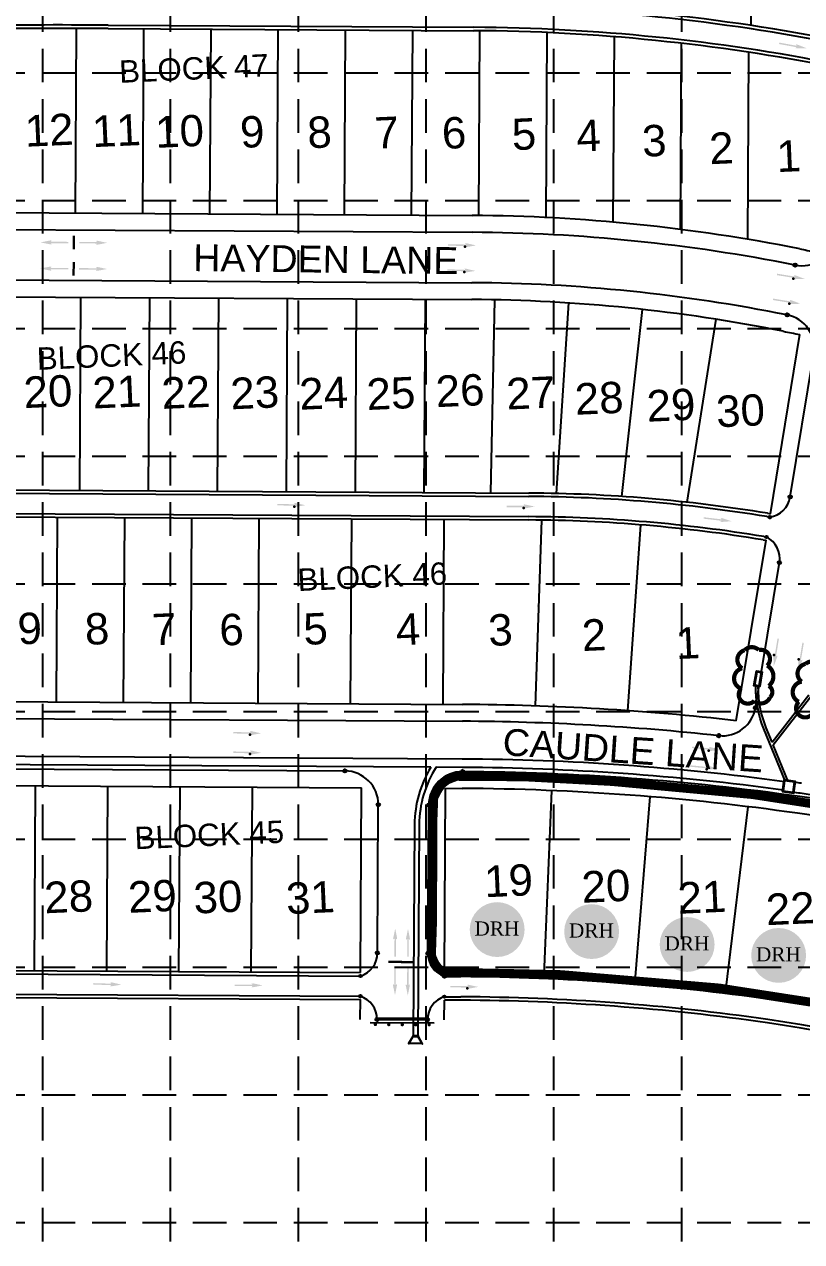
# Model space of a CAD drawing. Header units: feet. Extents: x 6037 to 11520, y 4436 to 7866.
# Drawn here: x 7398 to 7918, y 5796 to 6611 of the extents above; entities that cross this region are included whole.
import ezdxf
from ezdxf.enums import TextEntityAlignment as Align

# ---------------------------------------------------------------- set-up
doc = ezdxf.new("R2010")
doc.units = ezdxf.units.FT
doc.header["$LTSCALE"] = 0.4
doc.header["$MEASUREMENT"] = 0
doc.linetypes.add('DASHED2', pattern=[0.375, 0.25, -0.125])
doc.linetypes.add('HIDDEN', pattern=[0.375, 0.25, -0.125])
for name, color, linetype in [('1 BLOCK NUMBER', 7, 'Continuous'), ('1 DR HORTON LOT', 7, 'Continuous'), ('1 EROSION BLANKET', 84, 'Continuous'), ('1 LOT NUMBER', 7, 'Continuous'), ('1 STREET NAMES', 7, 'Continuous'), ('BASE', 7, 'Continuous'), ('grid', 254, 'HIDDEN'), ('LOTLINE', 7, 'Continuous'), ('PAVING', 7, 'Continuous'), ('ROW', 7, 'Continuous'), ('STORM', 7, 'Continuous'), ('STORM INLET', 7, 'Continuous')]:
    doc.layers.add(name, color=color, linetype=linetype)
doc.styles.add('DRHorton', font='dutcheb.ttf')
doc.styles.get("Standard").update_dxf_attribs({"font": 'ARIAL.TTF'})

# ---------------------------------------------------------------- blocks, each defined once
blk = doc.blocks.new('DRHorton')
h = blk.add_hatch(color=1)
h.paths.add_polyline_path([(78.7, 25.78, 1), (40.43, 25.78, 1)])
h.paths.add_polyline_path([(42.33, 17.91), (76.5, 17.91), (76.5, 34.87), (42.33, 34.87)], flags=24)
at = {"layer": 'BASE', "color": 176, "style": 'DRHorton'}
blk.add_text('DRH', height=9.814, dxfattribs=at).set_placement((59.39, 21.64), align=Align.CENTER)

msp = doc.modelspace()

# ---------------------------------------------------------------- hatches: boundary and pattern name
at = {"layer": 'PAVING'}
h = msp.add_hatch(color=256, dxfattribs=at)
edge = h.paths.add_edge_path()
edge.add_line((7913.82, 6595.54), (7914.52, 6595.99))
edge.add_line((7914.52, 6595.99), (7902.8, 6598.12))
edge.add_line((7902.8, 6598.12), (7902.97, 6599.07))
edge.add_line((7902.97, 6599.07), (7914.69, 6596.94))
edge.add_line((7914.69, 6596.94), (7914.2, 6597.72))
edge.add_line((7914.2, 6597.72), (7914.2, 6597.72))
edge.add_ellipse((7914.81, 6597.66), major_axis=(-0.62, 0.113), ratio=0.285714, start_angle=-125.83153, end_angle=14.49672, ccw=False)
edge.add_line((7915.2, 6597.74), (7915.2, 6597.73))
edge.add_line((7915.2, 6597.73), (7921.3, 6595.28))
edge.add_line((7921.3, 6595.28), (7914.73, 6595.17))
edge.add_line((7914.73, 6595.17), (7914.73, 6595.17))
edge.add_ellipse((7914.4, 6595.38), major_axis=(-0.62, 0.113), ratio=0.285714, start_angle=-17.18267, end_angle=124.72693, ccw=False)
edge.add_line((7913.82, 6595.54), (7913.82, 6595.54))
edge.add_line((7913.82, 6595.54), (7913.82, 6595.54))
edge.add_line((7913.82, 6595.54), (7913.82, 6595.54))
at = {"layer": 'PAVING', "linetype": 'Continuous', "lineweight": 30}
h = msp.add_hatch(color=256, dxfattribs=at)
edge = h.paths.add_edge_path()
edge.add_line((7415.85, 6464.18), (7415.25, 6464.75))
edge.add_line((7415.25, 6464.75), (7427.15, 6464.68))
edge.add_line((7427.15, 6464.68), (7427.16, 6465.65))
edge.add_line((7427.16, 6465.65), (7415.25, 6465.72))
edge.add_line((7415.25, 6465.72), (7415.87, 6466.4))
edge.add_line((7415.87, 6466.4), (7415.88, 6466.4))
edge.add_ellipse((7415.27, 6466.45), major_axis=(0.63, -0.004), ratio=0.285714, start_angle=345.50328, end_angle=485.83153)
edge.add_line((7414.9, 6466.6), (7414.9, 6466.59))
edge.add_line((7414.9, 6466.59), (7408.44, 6465.3))
edge.add_line((7408.44, 6465.3), (7414.89, 6463.99))
edge.add_line((7414.89, 6463.99), (7414.89, 6463.99))
edge.add_ellipse((7415.25, 6464.13), major_axis=(0.63, -0.004), ratio=0.285714, start_angle=235.27307, end_angle=377.18267)
edge.add_line((7415.85, 6464.18), (7415.85, 6464.18))
edge.add_line((7415.85, 6464.18), (7415.85, 6464.18))
edge.add_line((7415.85, 6464.18), (7415.85, 6464.18))
h = msp.add_hatch(color=256, dxfattribs=at)
edge = h.paths.add_edge_path()
edge.add_line((7445.65, 6463.97), (7446.26, 6464.53))
edge.add_line((7446.26, 6464.53), (7434.36, 6464.63))
edge.add_line((7434.36, 6464.63), (7434.36, 6465.6))
edge.add_line((7434.36, 6465.6), (7446.27, 6465.5))
edge.add_line((7446.27, 6465.5), (7445.66, 6466.18))
edge.add_line((7445.66, 6466.18), (7445.66, 6466.19))
edge.add_ellipse((7446.27, 6466.23), major_axis=(-0.63, 0.005), ratio=0.285714, start_angle=-125.83153, end_angle=14.49672, ccw=False)
edge.add_line((7446.64, 6466.37), (7446.64, 6466.37))
edge.add_line((7446.64, 6466.37), (7453.07, 6464.98))
edge.add_line((7453.07, 6464.98), (7446.61, 6463.76))
edge.add_line((7446.61, 6463.76), (7446.61, 6463.76))
edge.add_ellipse((7446.25, 6463.91), major_axis=(-0.63, 0.005), ratio=0.285714, start_angle=-17.18267, end_angle=124.72693, ccw=False)
edge.add_line((7445.65, 6463.97), (7445.65, 6463.97))
edge.add_line((7445.65, 6463.97), (7445.65, 6463.97))
edge.add_line((7445.65, 6463.97), (7445.65, 6463.97))
h = msp.add_hatch(color=256, dxfattribs=at)
edge = h.paths.add_edge_path()
edge.add_line((7692.58, 6464.54), (7693.19, 6463.85))
edge.add_line((7693.19, 6463.85), (7681.28, 6464.02))
edge.add_line((7681.28, 6464.02), (7681.27, 6463.06))
edge.add_line((7681.27, 6463.06), (7693.18, 6462.88))
edge.add_line((7693.18, 6462.88), (7692.56, 6462.33))
edge.add_line((7692.56, 6462.33), (7692.56, 6462.32))
edge.add_ellipse((7693.16, 6462.26), major_axis=(-0.63, 0.009), ratio=0.285714, start_angle=342.81733, end_angle=484.72693)
edge.add_line((7693.52, 6462.11), (7693.52, 6462.11))
edge.add_line((7693.52, 6462.11), (7699.99, 6463.29))
edge.add_line((7699.99, 6463.29), (7693.56, 6464.71))
edge.add_line((7693.56, 6464.71), (7693.57, 6464.71))
edge.add_ellipse((7693.19, 6464.57), major_axis=(-0.63, 0.009), ratio=0.285714, start_angle=234.16847, end_angle=374.49672)
edge.add_line((7692.58, 6464.54), (7692.58, 6464.54))
edge.add_line((7692.58, 6464.54), (7692.58, 6464.54))
h = msp.add_hatch(color=256, dxfattribs=at)
edge = h.paths.add_edge_path()
edge.add_line((7415.74, 6446.66), (7415.14, 6447.23))
edge.add_line((7415.14, 6447.23), (7427.05, 6447.16))
edge.add_line((7427.05, 6447.16), (7427.06, 6448.13))
edge.add_line((7427.06, 6448.13), (7415.15, 6448.19))
edge.add_line((7415.15, 6448.19), (7415.77, 6448.87))
edge.add_line((7415.77, 6448.87), (7415.77, 6448.88))
edge.add_ellipse((7415.16, 6448.92), major_axis=(0.63, -0.004), ratio=0.285714, start_angle=345.50328, end_angle=485.83153)
edge.add_line((7414.79, 6449.07), (7414.79, 6449.07))
edge.add_line((7414.79, 6449.07), (7408.34, 6447.78))
edge.add_line((7408.34, 6447.78), (7414.78, 6446.46))
edge.add_line((7414.78, 6446.46), (7414.78, 6446.47))
edge.add_ellipse((7415.14, 6446.61), major_axis=(0.63, -0.004), ratio=0.285714, start_angle=235.27307, end_angle=377.18267)
edge.add_line((7415.74, 6446.66), (7415.74, 6446.66))
edge.add_line((7415.74, 6446.66), (7415.74, 6446.66))
edge.add_line((7415.74, 6446.66), (7415.74, 6446.66))
h = msp.add_hatch(color=256, dxfattribs=at)
edge = h.paths.add_edge_path()
edge.add_line((7445.55, 6446.45), (7446.16, 6447.01))
edge.add_line((7446.16, 6447.01), (7434.25, 6447.11))
edge.add_line((7434.25, 6447.11), (7434.26, 6448.08))
edge.add_line((7434.26, 6448.08), (7446.17, 6447.97))
edge.add_line((7446.17, 6447.97), (7445.55, 6448.66))
edge.add_line((7445.55, 6448.66), (7445.55, 6448.66))
edge.add_ellipse((7446.16, 6448.7), major_axis=(-0.63, 0.005), ratio=0.285714, start_angle=-125.83153, end_angle=14.49672, ccw=False)
edge.add_line((7446.53, 6448.85), (7446.53, 6448.84))
edge.add_line((7446.53, 6448.84), (7452.97, 6447.46))
edge.add_line((7452.97, 6447.46), (7446.51, 6446.24))
edge.add_line((7446.51, 6446.24), (7446.51, 6446.24))
edge.add_ellipse((7446.15, 6446.39), major_axis=(-0.63, 0.005), ratio=0.285714, start_angle=-17.18267, end_angle=124.72693, ccw=False)
edge.add_line((7445.55, 6446.45), (7445.55, 6446.45))
edge.add_line((7445.55, 6446.45), (7445.55, 6446.45))
edge.add_line((7445.55, 6446.45), (7445.55, 6446.45))
h = msp.add_hatch(color=256, dxfattribs=at)
edge = h.paths.add_edge_path()
edge.add_line((7692.11, 6447.58), (7692.7, 6446.88))
edge.add_line((7692.7, 6446.88), (7680.8, 6447.31))
edge.add_line((7680.8, 6447.31), (7680.77, 6446.35))
edge.add_line((7680.77, 6446.35), (7692.66, 6445.91))
edge.add_line((7692.66, 6445.91), (7692.04, 6445.37))
edge.add_line((7692.04, 6445.37), (7692.04, 6445.37))
edge.add_ellipse((7692.64, 6445.29), major_axis=(-0.63, 0.023), ratio=0.285714, start_angle=342.81733, end_angle=484.72693)
edge.add_line((7692.99, 6445.13), (7692.99, 6445.13))
edge.add_line((7692.99, 6445.13), (7699.48, 6446.17))
edge.add_line((7699.48, 6446.17), (7693.09, 6447.74))
edge.add_line((7693.09, 6447.74), (7693.09, 6447.74))
edge.add_ellipse((7692.72, 6447.6), major_axis=(-0.63, 0.023), ratio=0.285714, start_angle=234.16847, end_angle=374.49672)
edge.add_line((7692.11, 6447.58), (7692.11, 6447.58))
edge.add_line((7692.11, 6447.58), (7692.11, 6447.58))
h = msp.add_hatch(color=256, dxfattribs=at)
edge = h.paths.add_edge_path()
edge.add_line((7912.75, 6443.17), (7913.25, 6442.4))
edge.add_line((7913.25, 6442.4), (7901.5, 6444.31))
edge.add_line((7901.5, 6444.31), (7901.35, 6443.35))
edge.add_line((7901.35, 6443.35), (7913.1, 6441.44))
edge.add_line((7913.1, 6441.44), (7912.41, 6440.98))
edge.add_line((7912.41, 6440.98), (7912.41, 6440.98))
edge.add_ellipse((7913, 6440.83), major_axis=(-0.622, 0.101), ratio=0.285714, start_angle=342.81733, end_angle=484.72693)
edge.add_line((7913.33, 6440.63), (7913.33, 6440.63))
edge.add_line((7913.33, 6440.63), (7919.9, 6440.86))
edge.add_line((7919.9, 6440.86), (7913.75, 6443.2))
edge.add_line((7913.75, 6443.2), (7913.75, 6443.2))
edge.add_ellipse((7913.36, 6443.12), major_axis=(-0.622, 0.101), ratio=0.285714, start_angle=234.16847, end_angle=374.49672)
edge.add_line((7912.75, 6443.17), (7912.75, 6443.17))
edge.add_line((7912.75, 6443.17), (7912.75, 6443.17))
h = msp.add_hatch(color=256, dxfattribs=at)
edge = h.paths.add_edge_path()
edge.add_line((7910.04, 6426.51), (7910.54, 6425.74))
edge.add_line((7910.54, 6425.74), (7898.79, 6427.65))
edge.add_line((7898.79, 6427.65), (7898.64, 6426.69))
edge.add_line((7898.64, 6426.69), (7910.39, 6424.78))
edge.add_line((7910.39, 6424.78), (7909.7, 6424.32))
edge.add_line((7909.7, 6424.32), (7909.7, 6424.32))
edge.add_ellipse((7910.29, 6424.17), major_axis=(-0.622, 0.101), ratio=0.285714, start_angle=342.81733, end_angle=484.72693)
edge.add_line((7910.62, 6423.97), (7910.62, 6423.97))
edge.add_line((7910.62, 6423.97), (7917.19, 6424.2))
edge.add_line((7917.19, 6424.2), (7911.04, 6426.54))
edge.add_line((7911.04, 6426.54), (7911.04, 6426.54))
edge.add_ellipse((7910.65, 6426.46), major_axis=(-0.622, 0.101), ratio=0.285714, start_angle=234.16847, end_angle=374.49672)
edge.add_line((7910.04, 6426.51), (7910.04, 6426.51))
edge.add_line((7910.04, 6426.51), (7910.04, 6426.51))
h = msp.add_hatch(color=256, dxfattribs=at)
edge = h.paths.add_edge_path()
edge.add_line((7578.28, 6290.59), (7578.88, 6289.89))
edge.add_line((7578.88, 6289.89), (7566.97, 6290.14))
edge.add_line((7566.97, 6290.14), (7566.96, 6289.18))
edge.add_line((7566.96, 6289.18), (7578.86, 6288.92))
edge.add_line((7578.86, 6288.92), (7578.24, 6288.37))
edge.add_line((7578.24, 6288.37), (7578.24, 6288.37))
edge.add_ellipse((7578.84, 6288.3), major_axis=(-0.63, 0.013), ratio=0.285714, start_angle=342.81733, end_angle=484.72693)
edge.add_line((7579.2, 6288.15), (7579.2, 6288.15))
edge.add_line((7579.2, 6288.15), (7585.67, 6289.29))
edge.add_line((7585.67, 6289.29), (7579.26, 6290.75))
edge.add_line((7579.26, 6290.75), (7579.26, 6290.76))
edge.add_ellipse((7578.89, 6290.62), major_axis=(-0.63, 0.013), ratio=0.285714, start_angle=234.16847, end_angle=374.49672)
edge.add_line((7578.28, 6290.59), (7578.28, 6290.59))
edge.add_line((7578.28, 6290.59), (7578.28, 6290.59))
h = msp.add_hatch(color=256, dxfattribs=at)
edge = h.paths.add_edge_path()
edge.add_line((7731.79, 6289.56), (7732.4, 6288.88))
edge.add_line((7732.4, 6288.88), (7720.49, 6288.89))
edge.add_line((7720.49, 6288.89), (7720.5, 6287.92))
edge.add_line((7720.5, 6287.92), (7732.4, 6287.91))
edge.add_line((7732.4, 6287.91), (7731.8, 6287.35))
edge.add_line((7731.8, 6287.35), (7731.8, 6287.35))
edge.add_ellipse((7732.4, 6287.29), major_axis=(-0.63, 0.001), ratio=0.285714, start_angle=342.81733, end_angle=484.72693)
edge.add_line((7732.76, 6287.14), (7732.76, 6287.14))
edge.add_line((7732.76, 6287.14), (7739.21, 6288.42))
edge.add_line((7739.21, 6288.42), (7732.76, 6289.75))
edge.add_line((7732.76, 6289.75), (7732.77, 6289.75))
edge.add_ellipse((7732.4, 6289.61), major_axis=(-0.63, 0.001), ratio=0.285714, start_angle=234.16847, end_angle=374.49672)
edge.add_line((7731.79, 6289.56), (7731.79, 6289.56))
edge.add_line((7731.79, 6289.56), (7731.79, 6289.56))
at = {"layer": 'PAVING'}
h = msp.add_hatch(color=256, dxfattribs=at)
edge = h.paths.add_edge_path()
edge.add_line((7863.47, 6278.37), (7864.14, 6278.86))
edge.add_line((7864.14, 6278.86), (7852.31, 6280.27))
edge.add_line((7852.31, 6280.27), (7852.43, 6281.23))
edge.add_line((7852.43, 6281.23), (7864.25, 6279.82))
edge.add_line((7864.25, 6279.82), (7863.72, 6280.57))
edge.add_line((7863.72, 6280.57), (7863.72, 6280.58))
edge.add_ellipse((7864.33, 6280.55), major_axis=(-0.626, 0.075), ratio=0.285714, start_angle=-125.83153, end_angle=14.49672, ccw=False)
edge.add_line((7864.71, 6280.65), (7864.71, 6280.65))
edge.add_line((7864.71, 6280.65), (7870.96, 6278.57))
edge.add_line((7870.96, 6278.57), (7864.4, 6278.06))
edge.add_line((7864.4, 6278.06), (7864.4, 6278.06))
edge.add_ellipse((7864.06, 6278.25), major_axis=(-0.626, 0.075), ratio=0.285714, start_angle=-17.18267, end_angle=124.72693, ccw=False)
edge.add_line((7863.47, 6278.38), (7863.47, 6278.37))
edge.add_line((7863.47, 6278.37), (7863.47, 6278.37))
edge.add_line((7863.47, 6278.37), (7863.47, 6278.37))
at = {"layer": 'PAVING', "linetype": 'Continuous', "lineweight": 30}
h = msp.add_hatch(color=256, dxfattribs=at)
edge = h.paths.add_edge_path()
edge.add_line((7901.55, 6188.6), (7900.78, 6188.11))
edge.add_line((7900.78, 6188.11), (7902.73, 6199.85))
edge.add_line((7902.73, 6199.85), (7901.77, 6200.01))
edge.add_line((7901.77, 6200.01), (7899.82, 6188.26))
edge.add_line((7899.82, 6188.26), (7899.36, 6188.95))
edge.add_line((7899.36, 6188.95), (7899.36, 6188.95))
edge.add_ellipse((7899.21, 6188.37), major_axis=(0.103, 0.622), ratio=0.285714, start_angle=342.81733, end_angle=484.72693)
edge.add_line((7899.01, 6188.04), (7899.01, 6188.04))
edge.add_line((7899.01, 6188.04), (7899.21, 6181.47))
edge.add_line((7899.21, 6181.47), (7901.58, 6187.61))
edge.add_line((7901.58, 6187.61), (7901.58, 6187.61))
edge.add_ellipse((7901.49, 6187.99), major_axis=(0.103, 0.622), ratio=0.285714, start_angle=234.16847, end_angle=374.49672)
edge.add_line((7901.55, 6188.6), (7901.55, 6188.6))
edge.add_line((7901.55, 6188.6), (7901.55, 6188.6))
h = msp.add_hatch(color=256, dxfattribs=at)
edge = h.paths.add_edge_path()
edge.add_line((7918.2, 6185.83), (7917.42, 6185.34))
edge.add_line((7917.42, 6185.34), (7919.38, 6197.08))
edge.add_line((7919.38, 6197.08), (7918.42, 6197.24))
edge.add_line((7918.42, 6197.24), (7916.47, 6185.5))
edge.add_line((7916.47, 6185.5), (7916.01, 6186.18))
edge.add_line((7916.01, 6186.18), (7916.01, 6186.18))
edge.add_ellipse((7915.86, 6185.6), major_axis=(0.103, 0.622), ratio=0.285714, start_angle=342.81733, end_angle=484.72693)
edge.add_line((7915.66, 6185.27), (7915.66, 6185.27))
edge.add_line((7915.66, 6185.27), (7915.86, 6178.7))
edge.add_line((7915.86, 6178.7), (7918.23, 6184.84))
edge.add_line((7918.23, 6184.84), (7918.23, 6184.84))
edge.add_ellipse((7918.14, 6185.22), major_axis=(0.103, 0.622), ratio=0.285714, start_angle=234.16847, end_angle=374.49672)
edge.add_line((7918.2, 6185.83), (7918.2, 6185.83))
edge.add_line((7918.2, 6185.83), (7918.2, 6185.83))
h = msp.add_hatch(color=256, dxfattribs=at)
edge = h.paths.add_edge_path()
edge.add_line((7548.73, 6137.83), (7549.33, 6137.13))
edge.add_line((7549.33, 6137.13), (7537.42, 6137.44))
edge.add_line((7537.42, 6137.44), (7537.4, 6136.47))
edge.add_line((7537.4, 6136.47), (7549.3, 6136.16))
edge.add_line((7549.3, 6136.16), (7548.69, 6135.61))
edge.add_line((7548.69, 6135.61), (7548.69, 6135.61))
edge.add_ellipse((7549.29, 6135.54), major_axis=(-0.63, 0.017), ratio=0.285714, start_angle=342.81733, end_angle=484.72693)
edge.add_line((7549.64, 6135.39), (7549.64, 6135.39))
edge.add_line((7549.64, 6135.39), (7556.12, 6136.5))
edge.add_line((7556.12, 6136.5), (7549.71, 6137.99))
edge.add_line((7549.71, 6137.99), (7549.71, 6137.99))
edge.add_ellipse((7549.34, 6137.86), major_axis=(-0.63, 0.017), ratio=0.285714, start_angle=234.16847, end_angle=374.49672)
edge.add_line((7548.73, 6137.83), (7548.73, 6137.83))
edge.add_line((7548.73, 6137.83), (7548.73, 6137.83))
h = msp.add_hatch(color=256, dxfattribs=at)
edge = h.paths.add_edge_path()
edge.add_line((7548.73, 6124.79), (7549.33, 6124.09))
edge.add_line((7549.33, 6124.09), (7537.43, 6124.4))
edge.add_line((7537.43, 6124.4), (7537.41, 6123.43))
edge.add_line((7537.41, 6123.43), (7549.31, 6123.12))
edge.add_line((7549.31, 6123.12), (7548.69, 6122.57))
edge.add_line((7548.69, 6122.57), (7548.69, 6122.57))
edge.add_ellipse((7549.29, 6122.5), major_axis=(-0.63, 0.017), ratio=0.285714, start_angle=342.81733, end_angle=484.72693)
edge.add_line((7549.64, 6122.35), (7549.64, 6122.35))
edge.add_line((7549.64, 6122.35), (7556.12, 6123.46))
edge.add_line((7556.12, 6123.46), (7549.72, 6124.95))
edge.add_line((7549.72, 6124.95), (7549.72, 6124.95))
edge.add_ellipse((7549.34, 6124.82), major_axis=(-0.63, 0.017), ratio=0.285714, start_angle=234.16847, end_angle=374.49672)
edge.add_line((7548.73, 6124.79), (7548.73, 6124.79))
edge.add_line((7548.73, 6124.79), (7548.73, 6124.79))
h = msp.add_hatch(color=256, dxfattribs=at)
edge = h.paths.add_edge_path()
edge.add_line((7855.97, 6127.19), (7856.51, 6126.44))
edge.add_line((7856.51, 6126.44), (7844.66, 6127.6))
edge.add_line((7844.66, 6127.6), (7844.57, 6126.64))
edge.add_line((7844.57, 6126.64), (7856.42, 6125.48))
edge.add_line((7856.42, 6125.48), (7855.76, 6124.98))
edge.add_line((7855.76, 6124.98), (7855.76, 6124.98))
edge.add_ellipse((7856.36, 6124.87), major_axis=(-0.627, 0.061), ratio=0.285714, start_angle=342.81733, end_angle=484.72693)
edge.add_line((7856.7, 6124.68), (7856.7, 6124.69))
edge.add_line((7856.7, 6124.69), (7863.24, 6125.33))
edge.add_line((7863.24, 6125.33), (7856.96, 6127.28))
edge.add_line((7856.96, 6127.28), (7856.96, 6127.28))
edge.add_ellipse((7856.58, 6127.17), major_axis=(-0.627, 0.061), ratio=0.285714, start_angle=234.16847, end_angle=374.49672)
edge.add_line((7855.97, 6127.18), (7855.97, 6127.19))
edge.add_line((7855.97, 6127.19), (7855.97, 6127.19))
h = msp.add_hatch(color=256, dxfattribs=at)
edge = h.paths.add_edge_path()
edge.add_line((7854.5, 6114.72), (7855.04, 6113.98))
edge.add_line((7855.04, 6113.98), (7843.19, 6115.14))
edge.add_line((7843.19, 6115.14), (7843.1, 6114.18))
edge.add_line((7843.1, 6114.18), (7854.95, 6113.02))
edge.add_line((7854.95, 6113.02), (7854.29, 6112.52))
edge.add_line((7854.29, 6112.52), (7854.29, 6112.52))
edge.add_ellipse((7854.89, 6112.4), major_axis=(-0.627, 0.061), ratio=0.285714, start_angle=342.81733, end_angle=484.72693)
edge.add_line((7855.23, 6112.22), (7855.23, 6112.22))
edge.add_line((7855.23, 6112.22), (7861.77, 6112.87))
edge.add_line((7861.77, 6112.87), (7855.49, 6114.82))
edge.add_line((7855.49, 6114.82), (7855.49, 6114.82))
edge.add_ellipse((7855.11, 6114.71), major_axis=(-0.627, 0.061), ratio=0.285714, start_angle=234.16847, end_angle=374.49672)
edge.add_line((7854.49, 6114.72), (7854.5, 6114.72))
edge.add_line((7854.5, 6114.72), (7854.5, 6114.72))
h = msp.add_hatch(color=256, dxfattribs=at)
edge = h.paths.add_edge_path()
edge.add_line((7646.93, 5998.37), (7646.37, 5998.98))
edge.add_line((7646.37, 5998.98), (7646.31, 5987.07))
edge.add_line((7646.31, 5987.07), (7645.34, 5987.07))
edge.add_line((7645.34, 5987.07), (7645.4, 5998.98))
edge.add_line((7645.4, 5998.98), (7644.72, 5998.36))
edge.add_line((7644.72, 5998.36), (7644.71, 5998.36))
edge.add_ellipse((7644.67, 5998.97), major_axis=(-0.003, -0.63), ratio=0.285714, start_angle=-125.83153, end_angle=14.49672, ccw=False)
edge.add_line((7644.53, 5999.34), (7644.53, 5999.34))
edge.add_line((7644.53, 5999.34), (7645.89, 6005.78))
edge.add_line((7645.89, 6005.78), (7647.14, 5999.32))
edge.add_line((7647.14, 5999.32), (7647.14, 5999.32))
edge.add_ellipse((7646.99, 5998.97), major_axis=(-0.003, -0.63), ratio=0.285714, start_angle=-17.18267, end_angle=124.72693, ccw=False)
edge.add_line((7646.93, 5998.36), (7646.93, 5998.37))
edge.add_line((7646.93, 5998.37), (7646.93, 5998.37))
edge.add_line((7646.93, 5998.37), (7646.93, 5998.37))
h = msp.add_hatch(color=256, dxfattribs=at)
edge = h.paths.add_edge_path()
edge.add_line((7655.49, 5998.18), (7654.93, 5998.79))
edge.add_line((7654.93, 5998.79), (7654.87, 5986.88))
edge.add_line((7654.87, 5986.88), (7653.9, 5986.88))
edge.add_line((7653.9, 5986.88), (7653.97, 5998.79))
edge.add_line((7653.97, 5998.79), (7653.28, 5998.17))
edge.add_line((7653.28, 5998.17), (7653.28, 5998.17))
edge.add_ellipse((7653.24, 5998.78), major_axis=(-0.003, -0.63), ratio=0.285714, start_angle=-125.83153, end_angle=14.49672, ccw=False)
edge.add_line((7653.09, 5999.15), (7653.09, 5999.15))
edge.add_line((7653.09, 5999.15), (7654.45, 6005.59))
edge.add_line((7654.45, 6005.59), (7655.7, 5999.13))
edge.add_line((7655.7, 5999.13), (7655.7, 5999.13))
edge.add_ellipse((7655.55, 5998.78), major_axis=(-0.003, -0.63), ratio=0.285714, start_angle=-17.18267, end_angle=124.72693, ccw=False)
edge.add_line((7655.49, 5998.18), (7655.49, 5998.18))
edge.add_line((7655.49, 5998.18), (7655.49, 5998.18))
edge.add_line((7655.49, 5998.18), (7655.49, 5998.18))
h = msp.add_hatch(color=256, dxfattribs=at)
edge = h.paths.add_edge_path()
edge.add_line((7646.82, 5968.56), (7646.26, 5967.96))
edge.add_line((7646.26, 5967.96), (7646.28, 5979.87))
edge.add_line((7646.28, 5979.87), (7645.31, 5979.87))
edge.add_line((7645.31, 5979.87), (7645.29, 5967.96))
edge.add_line((7645.29, 5967.96), (7644.61, 5968.58))
edge.add_line((7644.61, 5968.58), (7644.6, 5968.58))
edge.add_ellipse((7644.56, 5967.97), major_axis=(0.001, 0.63), ratio=0.285714, start_angle=345.50328, end_angle=485.83153)
edge.add_line((7644.41, 5967.6), (7644.41, 5967.6))
edge.add_line((7644.41, 5967.6), (7645.73, 5961.15))
edge.add_line((7645.73, 5961.15), (7647.02, 5967.6))
edge.add_line((7647.02, 5967.6), (7647.02, 5967.6))
edge.add_ellipse((7646.87, 5967.96), major_axis=(0.001, 0.63), ratio=0.285714, start_angle=235.27307, end_angle=377.18267)
edge.add_line((7646.82, 5968.56), (7646.82, 5968.56))
edge.add_line((7646.82, 5968.56), (7646.82, 5968.56))
edge.add_line((7646.82, 5968.56), (7646.82, 5968.56))
h = msp.add_hatch(color=256, dxfattribs=at)
edge = h.paths.add_edge_path()
edge.add_line((7655.38, 5968.37), (7654.82, 5967.77))
edge.add_line((7654.82, 5967.77), (7654.85, 5979.68))
edge.add_line((7654.85, 5979.68), (7653.88, 5979.68))
edge.add_line((7653.88, 5979.68), (7653.85, 5967.77))
edge.add_line((7653.85, 5967.77), (7653.17, 5968.39))
edge.add_line((7653.17, 5968.39), (7653.17, 5968.39))
edge.add_ellipse((7653.12, 5967.78), major_axis=(0.001, 0.63), ratio=0.285714, start_angle=345.50328, end_angle=485.83153)
edge.add_line((7652.98, 5967.41), (7652.98, 5967.41))
edge.add_line((7652.98, 5967.41), (7654.29, 5960.96))
edge.add_line((7654.29, 5960.96), (7655.58, 5967.41))
edge.add_line((7655.58, 5967.41), (7655.58, 5967.41))
edge.add_ellipse((7655.44, 5967.77), major_axis=(0.001, 0.63), ratio=0.285714, start_angle=235.27307, end_angle=377.18267)
edge.add_line((7655.38, 5968.37), (7655.38, 5968.37))
edge.add_line((7655.38, 5968.37), (7655.38, 5968.37))
edge.add_line((7655.38, 5968.37), (7655.38, 5968.37))
at = {"layer": 'PAVING'}
h = msp.add_hatch(color=256, dxfattribs=at)
edge = h.paths.add_edge_path()
edge.add_line((7455.15, 5967.36), (7455.77, 5967.91))
edge.add_line((7455.77, 5967.91), (7443.87, 5968.26))
edge.add_line((7443.87, 5968.26), (7443.89, 5969.23))
edge.add_line((7443.89, 5969.23), (7455.8, 5968.87))
edge.add_line((7455.8, 5968.87), (7455.2, 5969.57))
edge.add_line((7455.2, 5969.57), (7455.2, 5969.58))
edge.add_ellipse((7455.81, 5969.6), major_axis=(-0.63, 0.019), ratio=0.285714, start_angle=-125.83153, end_angle=14.49672, ccw=False)
edge.add_line((7456.18, 5969.74), (7456.18, 5969.74))
edge.add_line((7456.18, 5969.74), (7462.59, 5968.22))
edge.add_line((7462.59, 5968.22), (7456.1, 5967.13))
edge.add_line((7456.1, 5967.13), (7456.1, 5967.13))
edge.add_ellipse((7455.75, 5967.29), major_axis=(-0.63, 0.019), ratio=0.285714, start_angle=-17.18267, end_angle=124.72693, ccw=False)
edge.add_line((7455.15, 5967.36), (7455.15, 5967.36))
edge.add_line((7455.15, 5967.36), (7455.15, 5967.36))
edge.add_line((7455.15, 5967.36), (7455.15, 5967.36))
h = msp.add_hatch(color=256, dxfattribs=at)
edge = h.paths.add_edge_path()
edge.add_line((7549.74, 5966.69), (7550.35, 5967.25))
edge.add_line((7550.35, 5967.25), (7538.44, 5967.32))
edge.add_line((7538.44, 5967.32), (7538.44, 5968.29))
edge.add_line((7538.44, 5968.29), (7550.35, 5968.22))
edge.add_line((7550.35, 5968.22), (7549.74, 5968.91))
edge.add_line((7549.74, 5968.91), (7549.74, 5968.91))
edge.add_ellipse((7550.35, 5968.95), major_axis=(-0.63, 0.004), ratio=0.285714, start_angle=-125.83153, end_angle=14.49672, ccw=False)
edge.add_line((7550.72, 5969.09), (7550.72, 5969.09))
edge.add_line((7550.72, 5969.09), (7557.15, 5967.72))
edge.add_line((7557.15, 5967.72), (7550.69, 5966.48))
edge.add_line((7550.69, 5966.48), (7550.7, 5966.48))
edge.add_ellipse((7550.34, 5966.64), major_axis=(-0.63, 0.004), ratio=0.285714, start_angle=-17.18267, end_angle=124.72693, ccw=False)
edge.add_line((7549.74, 5966.69), (7549.74, 5966.69))
edge.add_line((7549.74, 5966.69), (7549.74, 5966.69))
edge.add_line((7549.74, 5966.69), (7549.74, 5966.69))
at = {"layer": 'PAVING', "linetype": 'Continuous', "lineweight": 30}
h = msp.add_hatch(color=256, dxfattribs=at)
edge = h.paths.add_edge_path()
edge.add_line((7694.05, 5967.92), (7694.66, 5967.23))
edge.add_line((7694.66, 5967.23), (7682.75, 5967.35))
edge.add_line((7682.75, 5967.35), (7682.75, 5966.39))
edge.add_line((7682.75, 5966.39), (7694.65, 5966.26))
edge.add_line((7694.65, 5966.26), (7694.04, 5965.7))
edge.add_line((7694.04, 5965.7), (7694.04, 5965.7))
edge.add_ellipse((7694.64, 5965.64), major_axis=(-0.63, 0.007), ratio=0.285714, start_angle=342.81733, end_angle=484.72693)
edge.add_line((7695, 5965.49), (7695, 5965.49))
edge.add_line((7695, 5965.49), (7701.46, 5966.7))
edge.add_line((7701.46, 5966.7), (7695.03, 5968.1))
edge.add_line((7695.03, 5968.1), (7695.03, 5968.1))
edge.add_ellipse((7694.66, 5967.96), major_axis=(-0.63, 0.007), ratio=0.285714, start_angle=234.16847, end_angle=374.49672)
edge.add_line((7694.05, 5967.92), (7694.05, 5967.92))
edge.add_line((7694.05, 5967.92), (7694.05, 5967.92))
at = {"layer": 'PAVING'}
h = msp.add_hatch(color=256, dxfattribs=at)
edge = h.paths.add_edge_path()
edge.add_arc((7632.58, 5941.56), 1.13, 210.50128, 570.50128)
h = msp.add_hatch(color=256, dxfattribs=at)
edge = h.paths.add_edge_path()
edge.add_arc((7641.59, 5941.5), 1.13, 210.50128, 570.50128)
h = msp.add_hatch(color=256, dxfattribs=at)
edge = h.paths.add_edge_path()
edge.add_arc((7650.59, 5941.45), 1.13, 210.50128, 570.50128)
h = msp.add_hatch(color=256, dxfattribs=at)
edge = h.paths.add_edge_path()
edge.add_arc((7659.59, 5941.39), 1.13, 210.50128, 570.50128)
h = msp.add_hatch(color=256, dxfattribs=at)
edge = h.paths.add_edge_path()
edge.add_arc((7668.59, 5941.34), 1.13, 210.50128, 570.50128)

# ---------------------------------------------------------------- linework, layer by layer
at = {"layer": '1 EROSION BLANKET', "color": 84, "const_width": 5.92}
msp.add_lwpolyline([(7927.44, 5955.96), (7862.82, 5965.97), (7756.86, 5974.95), (7679.51, 5976.61), (7675.19, 5978.72), (7672.4, 5982.37), (7670.86, 5985.92), (7670.14, 5987.61), (7670.86, 6009.79), (7671.2, 6080.24), (7671.71, 6093.53), (7674.69, 6099.12), (7677.54, 6102.92), (7680.99, 6105.42), (7686.94, 6107.68), (7732.68, 6107.36), (7791.12, 6104.25), (7884.83, 6095.53), (7950.43, 6085.4)], dxfattribs=at)
at = {"layer": 'BASE', "color": 170, "const_width": 2.8}
for points in [[(7894.8, 6181.9, 0.520567), (7894.8, 6181.9, 0.765195), (7889.26, 6192.3, 0.417879), (7879.73, 6192.15, 0.6649), (7878.17, 6180.09, 0.744833), (7877.33, 6166.51, 0.975642), (7886.25, 6158.25, 0.520567), (7896.71, 6160.59, 0.520567), (7895.84, 6168.29, 0.540264), (7894.8, 6181.9)], [(7934.71, 6171.55, 0.520567), (7934.71, 6171.55, 0.765195), (7930.05, 6182.37, 0.417879), (7920.53, 6183, 0.6649), (7917.99, 6171.11, 0.744833), (7916.05, 6157.63, 0.975642), (7924.26, 6148.68, 0.520567), (7934.88, 6150.16, 0.520567), (7934.63, 6157.9, 0.540264), (7934.71, 6171.55)]]:
    msp.add_lwpolyline(points, format="xyb", close=True, dxfattribs=at)
at = {"layer": 'grid', "color": 252, "linetype": 'DASHED2', "ltscale": 225}
for p, q in [((7409.78, 7776.26), (7409.78, 4782.14)), ((7495.31, 7776.26), (7495.31, 4782.14)), ((7580.85, 7776.26), (7580.85, 4782.14)), ((7666.38, 7776.26), (7666.38, 4782.14)), ((7751.92, 7776.26), (7751.92, 4782.14)), ((7837.45, 7776.26), (7837.45, 4782.14)), ((6126.74, 6578.76), (11429.95, 6578.76)), ((6126.74, 6493.23), (11429.95, 6493.23)), ((6126.74, 6407.69), (11429.95, 6407.69)), ((6126.74, 6322.16), (11429.95, 6322.16)), ((6126.74, 6236.62), (11429.95, 6236.62)), ((6126.74, 6151.09), (11429.95, 6151.09)), ((6126.74, 6065.55), (11429.95, 6065.55)), ((6126.74, 5980.01), (11429.95, 5980.01)), ((6126.74, 5894.48), (11429.95, 5894.48)), ((6126.74, 5808.94), (11429.95, 5808.94))]:
    msp.add_line(p, q, dxfattribs=at)
at = {"layer": 'LOTLINE'}
for p, q in [((7884.16, 6610.53), (7882.91, 6729.62)), ((7432.34, 6608.6), (7431.61, 6484.87)), ((7477.35, 6608.38), (7476.61, 6484.61)), ((7522.36, 6608.11), (7521.62, 6484.34)), ((7567.37, 6607.84), (7566.63, 6484.07)), ((7612.37, 6607.57), (7611.64, 6483.8)), ((7657.38, 6607.3), (7656.64, 6483.53)), ((7702.39, 6607.03), (7701.65, 6483.26)), ((7747.39, 6605.82), (7746.65, 6481.94)), ((7792.38, 6603.02), (7791.64, 6478.87)), ((7837.37, 6598.62), (7836.62, 6474.02)), ((7882.34, 6592.6), (7881.59, 6467.38)), ((7434.68, 6299.19), (7435.45, 6428.59)), ((7480.81, 6298.92), (7481.58, 6428.31)), ((7526.95, 6298.64), (7527.72, 6428.04)), ((7573.08, 6298.37), (7573.85, 6427.76)), ((7619.21, 6298.09), (7619.98, 6427.49)), ((7665.34, 6297.82), (7666.12, 6427.21)), ((7709.96, 6297.55), (7712.55, 6426.83)), ((7753.75, 6297.12), (7762.09, 6424.71)), ((7797.6, 6295.12), (7811.48, 6420.36)), ((7841.4, 6291.23), (7860.63, 6413.79)), ((7419.6, 6281.28), (7418.87, 6157.51)), ((7464.61, 6281.01), (7463.87, 6157.24)), ((7509.62, 6280.74), (7508.88, 6156.97)), ((7554.63, 6280.47), (7553.89, 6156.7)), ((7554.63, 6280.47), (7553.89, 6156.7)), ((7616.51, 6280.1), (7615.78, 6156.33)), ((7678.4, 6279.74), (7677.66, 6155.96)), ((7743.81, 6279.31), (7739.54, 6154.91)), ((7810.11, 6276.14), (7801.34, 6151.67)), ((7741.85, 6221.65), (7741.76, 6221.87)), ((7404.35, 5977.56), (7405.09, 6101.33)), ((7452.74, 5977.27), (7453.47, 6101.04)), ((7501.12, 5976.98), (7501.86, 6100.75)), ((7549.5, 5976.69), (7550.24, 6100.46)), ((7745.58, 5974.51), (7750.81, 6098.17)), ((7806.46, 5970.73), (7816.59, 6094.08)), ((7867.13, 5964.53), (7882.16, 6087.39))]:
    msp.add_line(p, q, dxfattribs=at)
at = {"layer": 'LOTLINE', "flags": 128}
msp.add_lwpolyline([(7742.36, 6279.32), (7742.31, 6279.22)], dxfattribs=at)
at = {"layer": 'PAVING'}
for p, q in [((7453.75, 6610.77), (7698.18, 6609.31)), ((7097.02, 6475.62), (7697.36, 6472.04)), ((7096.81, 6441.86), (7697.16, 6438.28)), ((7910.24, 6294.8), (7926.07, 6390.98)), ((7175.28, 6298.49), (7735.23, 6295.15)), ((7175.2, 6284.99), (7735.15, 6281.65)), ((7894.71, 6281.63), (7896.61, 6281.32)), ((7892.52, 6268.31), (7894.42, 6268)), ((7887.01, 6153.68), (7903.01, 6250.87)), ((7324.87, 6146.82), (7690.89, 6144.63)), ((7324.67, 6113.06), (7612.19, 6111.34)), ((7633.97, 5989.45), (7634.56, 6088.71)), ((7667.73, 5989.25), (7668.32, 6088.51)), ((7323.85, 5975.79), (7622.63, 5974)), ((7678.89, 5973.67), (7689.87, 5973.6)), ((7323.77, 5962.28), (7622.55, 5960.5)), ((7678.81, 5960.17), (7689.79, 5960.1)), ((7633.67, 5946.05), (7667.51, 5945.85)), ((7633.71, 5944.92), (7667.46, 5944.72)), ((7671.97, 5942.45), (7629.21, 5942.7))]:
    msp.add_line(p, q, dxfattribs=at)
at = {"layer": 'PAVING', "linetype": 'Continuous', "lineweight": 30}
for p, q in [((7430.81, 6469.64), (7430.7, 6460.64)), ((7430.71, 6452.12), (7430.6, 6443.12)), ((7641.31, 5983.51), (7650.31, 5983.43)), ((7649.88, 5983.32), (7658.88, 5983.24))]:
    msp.add_line(p, q, dxfattribs=at)
at = {"layer": 'PAVING'}
for centre, radius in [((7913.58, 6450.07), 1.13), ((7908.28, 6416.7), 1.13), ((7910.24, 6294.8), 1.13), ((7896.61, 6281.32), 0.844), ((7894.42, 6268), 0.844), ((7903.01, 6250.87), 1.13), ((7887.01, 6153.68), 1.13), ((7862.4, 6134.95), 1.13), ((7612.19, 6111.34), 1.13), ((7690.96, 6110.88), 1.13), ((7634.56, 6088.71), 1.13), ((7668.32, 6088.51), 1.13), ((7633.97, 5989.45), 1.13), ((7667.73, 5989.25), 1.13), ((7622.63, 5974), 0.844), ((7678.89, 5973.67), 0.844), ((7622.55, 5960.5), 0.844), ((7678.81, 5960.17), 0.844), ((7633.71, 5944.92), 1.13), ((7667.46, 5944.72), 1.13)]:
    msp.add_circle(centre, radius, dxfattribs=at)
for centre, radius, start, end in [((7690.55, 5329.97), 1292.87, 78.69382, 89.65834), ((7420.24, 991.55), 5619.32, 89.65834, 90.6596), ((7690.55, 5329.97), 1279.37, 78.69382, 89.65834), ((7690.55, 5329.97), 1142.09, 78.73918, 89.65834), ((7917.97, 6472.14), 22.5, 258.73918, 346.83876), ((7690.55, 5329.97), 1108.34, 78.67069, 89.65834), ((7903.86, 6394.64), 22.5, 350.6533, 78.67069), ((7729.15, 5275.72), 1019.44, 80.6533, 89.65834), ((7894.14, 6297.45), 16.32, 278.73331, 350.6533), ((7729.15, 5275.72), 1005.94, 80.6533, 89.65834), ((7886.91, 6253.52), 16.32, 350.6533, 62.57329), ((7864.8, 6157.33), 22.5, 263.88211, 350.6533), ((7680.73, 4439.96), 1704.7, 83.88211, 89.65834), ((7612.06, 6088.84), 22.5, 359.65834, 89.6577), ((7690.82, 6088.37), 22.5, 89.64908, 179.65834), ((7680.73, 4439.96), 1670.94, 81.88333, 89.64908), ((7785.1, 5171.82), 931.68, 66.00066, 81.88333), ((7617.66, 5989.54), 16.32, 287.73851, 359.65835), ((7684.04, 5989.15), 16.32, 179.65835, 251.57839), ((7680.73, 4439.96), 1533.67, 81.88333, 89.65834), ((7617.39, 5945.02), 16.32, 359.65835, 71.5782), ((7683.78, 5944.63), 16.32, 107.7383, 179.65835), ((7680.73, 4439.96), 1520.16, 81.88333, 89.65845), ((7785.1, 5171.82), 794.4, 54.995, 81.88333), ((7785.1, 5171.82), 780.9, 54.995, 81.88333)]:
    msp.add_arc(centre, radius, start, end, dxfattribs=at)
at = {"layer": 'PAVING', "linetype": 'Continuous', "lineweight": 30}
for p in [(7692.56, 6462.33), (7692.04, 6445.37), (7912.41, 6440.98), (7909.7, 6424.32), (7578.24, 6288.37), (7731.8, 6287.35), (7899.36, 6188.95), (7916.01, 6186.18), (7548.69, 6135.61), (7548.69, 6122.57), (7855.76, 6124.98), (7854.29, 6112.52), (7694.04, 5965.7)]:
    msp.add_point(p, dxfattribs=at)
at = {"layer": 'ROW'}
for p, q in [((7453.74, 6608.52), (7698.17, 6607.06)), ((7097.08, 6486.87), (7697.43, 6483.29)), ((7096.75, 6430.61), (7697.1, 6427.03)), ((7896.98, 6283.54), (7916.74, 6403.6)), ((7175.3, 6300.74), (7735.24, 6297.4)), ((7175.19, 6282.74), (7735.13, 6279.4)), ((7895.08, 6283.85), (7896.98, 6283.54)), ((7874.17, 6144.98), (7894.06, 6265.78)), ((7892.16, 6266.09), (7894.06, 6265.78)), ((7324.94, 6158.07), (7690.96, 6155.88)), ((7324.61, 6101.81), (7623.38, 6100.03)), ((7622.64, 5976.25), (7623.38, 6100.03)), ((7678.9, 5975.92), (7679.64, 6099.69)), ((7679.64, 6099.69), (7690.62, 6099.62)), ((7323.87, 5978.04), (7622.64, 5976.25)), ((7678.9, 5975.92), (7689.89, 5975.85)), ((7323.76, 5960.03), (7622.53, 5958.25)), ((7622.45, 5944.99), (7622.53, 5958.25)), ((7678.71, 5944.66), (7678.79, 5957.92)), ((7689.78, 5957.85), (7678.79, 5957.92))]:
    msp.add_line(p, q, dxfattribs=at)
for centre, radius, start, end in [((7690.55, 5329.97), 1295.12, 78.69382, 89.65834), ((7420.24, 991.55), 5617.07, 89.65834, 90.6596), ((7690.55, 5329.97), 1277.12, 78.69382, 89.65834), ((7690.55, 5329.97), 1153.34, 78.69382, 89.65834), ((8131.75, 7536.72), 1097.08, 258.69382, 259.21988), ((7690.55, 5329.97), 1097.08, 78.69382, 89.65834), ((8131.75, 7536.72), 1153.34, 258.69382, 259.2557), ((7729.15, 5275.72), 1021.69, 80.6533, 89.65834), ((7729.15, 5275.72), 1003.69, 80.6533, 89.65834), ((7680.73, 4439.96), 1715.95, 83.52706, 89.65834), ((7680.73, 4439.96), 1659.69, 81.88333, 89.65834), ((7785.1, 5171.82), 920.43, 66.00066, 81.88333), ((7680.73, 4439.96), 1535.92, 81.88333, 89.65834), ((7785.1, 5171.82), 796.65, 54.995, 81.88333), ((7680.73, 4439.96), 1517.91, 81.88333, 89.65834), ((7785.1, 5171.82), 778.65, 54.995, 81.88333)]:
    msp.add_arc(centre, radius, start, end, dxfattribs=at)
at = {"layer": 'STORM', "color": 5}
for p, q in [((7898.12, 6130.6), (7922.79, 6162.36)), ((7898.86, 6128.8), (7924.69, 6162.05)), ((7908.82, 6104.35), (7898.86, 6128.8)), ((7690.71, 6113.69), (7673.31, 6113.79))]:
    msp.add_line(p, q, dxfattribs=at)
at = {"layer": 'STORM', "color": 5, "flags": 128}
for points in [[(7669.68, 6113.82), (7324.69, 6115.87, -0.14604), (7132.32, 6174.54)], [(7906.36, 6104.12, 0.032211), (7690.74, 6119.32), (7324.72, 6121.5, -0.135247), (7147.8, 6171.38)], [(7906.88, 6104.62), (7892.66, 6139.54, -0.09964), (7887.2, 6168.22)], [(7898.12, 6130.6), (7894.22, 6140.18, -0.098731), (7888.88, 6167.94)], [(7669.68, 6113.82, 0.135836), (7658.82, 6075.48), (7658.82, 6075.48), (7657.97, 5933.89)], [(7673.31, 6113.79, 0.142492), (7661.91, 6075.46), (7661.91, 6075.46), (7661.07, 5933.87)]]:
    msp.add_lwpolyline(points, format="xyb", dxfattribs=at)
for points in [[(7904.85, 6097.56), (7912.64, 6096.4), (7913.79, 6104.2), (7906, 6105.35)], [(7905.51, 6097.99), (7912.2, 6097.07), (7913.12, 6103.76), (7906.44, 6104.68)]]:
    msp.add_lwpolyline(points, close=True, dxfattribs=at)
at = {"layer": 'STORM', "color": 5}
for centre, radius, start, end in [((7680.73, 4439.96), 1673.76, 82.27929, 89.65834), ((7680.73, 4439.96), 1679.94, 81.88333, 82.04843), ((7680.73, 4439.96), 1673.19, 81.88333, 82.04921), ((7785.1, 5171.82), 933.93, 71.13091, 81.88333)]:
    msp.add_arc(centre, radius, start, end, dxfattribs=at)
at = {"layer": 'STORM INLET'}
msp.add_line((7664.02, 5928.92), (7654.97, 5928.97), dxfattribs=at)
at = {"layer": 'STORM INLET', "flags": 128}
for points in [[(7891.54, 6177.77), (7889.9, 6167.78), (7886.01, 6168.42), (7887.66, 6178.41)], [(7890.9, 6177.3), (7889.43, 6168.42), (7886.66, 6168.88), (7888.12, 6177.76)]]:
    msp.add_lwpolyline(points, close=True, dxfattribs=at)
msp.add_lwpolyline([(7663.86, 5928.65), (7664.17, 5928.65), (7661.4, 5933.51), (7661.4, 5933.87), (7657.64, 5933.89), (7657.63, 5933.53), (7654.81, 5928.7), (7655.12, 5928.7), (7657.95, 5933.53), (7661.09, 5933.51), (7663.86, 5928.65), (7655.12, 5928.7)], dxfattribs=at)

# ---------------------------------------------------------------- block references
at = {"layer": '1 DR HORTON LOT', "xscale": 0.9600000000000364, "yscale": 0.9600000000000364, "zscale": 0.96}
for p in [(7656.93, 5980.34), (7720.17, 5979.01), (7784.09, 5970.37), (7845.34, 5963.05)]:
    msp.add_blockref('DRHorton', p, dxfattribs=at)

# ---------------------------------------------------------------- texts
at = {"layer": '1 BLOCK NUMBER'}
for s, p in [('BLOCK 47', (7461.07, 6579.58)), ('BLOCK 46', (7405.94, 6387.35)), ('BLOCK 46', (7580.49, 6239.26)), ('BLOCK 45', (7471.36, 6066.34))]:
    msp.add_text(s, height=15, rotation=2.5387, dxfattribs=at).set_placement(p, align=Align.MIDDLE_LEFT)
at = {"layer": '1 LOT NUMBER', "color": 7}
for s, p in [('12', (7397.9, 6539.8)), ('11', (7442.91, 6539.53)), ('10', (7485.2, 6539.03)), ('9', (7542.02, 6539.02)), ('8', (7587.03, 6538.75)), ('7', (7632.04, 6538.49)), ('6', (7677.07, 6538.32)), ('5', (7723.89, 6537.49)), ('4', (7767.08, 6536.5)), ('3', (7811.09, 6533.09)), ('2', (7856.07, 6528.09)), ('1', (7901.05, 6522.81)), ('20', (7397.13, 6364.76)), ('21', (7443.26, 6364.49)), ('22', (7489.4, 6364.21)), ('23', (7535.53, 6363.94)), ('24', (7581.66, 6363.66)), ('25', (7626.7, 6363.49)), ('26', (7672.96, 6365.4)), ('27', (7720.25, 6363.79)), ('28', (7766.05, 6360.28)), ('29', (7814.16, 6355.64)), ('30', (7860.68, 6351.93)), ('9', (7393.09, 6206.47)), ('8', (7438.1, 6206.2)), ('7', (7483.1, 6205.93)), ('6', (7528.11, 6205.66)), ('5', (7584.38, 6206.21)), ('4', (7646.26, 6205.84)), ('3', (7708.15, 6205.47)), ('2', (7770.75, 6202.07)), ('1', (7833.53, 6196.71)), ('19', (7705.44, 6037.2)), ('20', (7770.6, 6033.5)), ('28', (7410.95, 6026.45)), ('29', (7467.03, 6026.75)), ('30', (7510.89, 6026.26)), ('31', (7572.77, 6025.89)), ('21', (7834.88, 6026.13)), ('22', (7894, 6018.49))]:
    msp.add_text(s, height=21, rotation=2.5387, dxfattribs=at).set_placement(p, align=Align.MIDDLE_LEFT)
at = {"layer": '1 STREET NAMES', "color": 7}
for s, rotation, p in [('HAYDEN LANE', 359.34346, (7510.72, 6455.05)), ('CAUDLE LANE', 356.18936, (7717.96, 6130.93))]:
    msp.add_text(s, height=18, rotation=rotation, dxfattribs=at).set_placement(p, align=Align.MIDDLE_LEFT)

doc.saveas('drawing.dxf')
